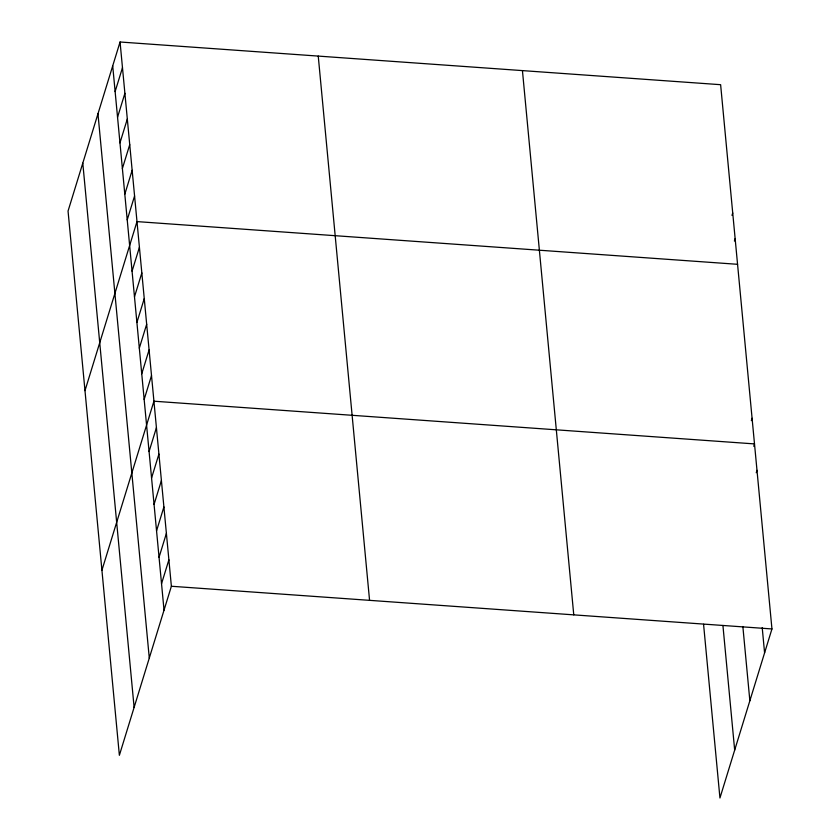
<?xml version="1.0" encoding="UTF-8"?>
<svg xmlns="http://www.w3.org/2000/svg" width="840" height="840" viewBox="0 0 840 840"><rect width="100%" height="100%" fill="white"/><g stroke="black" fill="none" stroke-linecap="round" stroke-linejoin="round"><path stroke-width="1.26" d="M120.057 42L68.05 211.05L119.374 755.307L171.381 586.257L120.057 42L720.625 84.693L771.95 628.95L719.943 798L703.563 624.278M115.122 91.57L122.483 67.662M117.548 117.233L124.898 93.314M119.963 142.884L127.323 118.976M122.377 168.546L129.738 144.627M124.803 194.197L132.153 170.289M127.218 219.859L134.578 195.951M84.987 390.653L136.994 221.603L737.562 264.306M132.059 271.173L139.419 247.265M134.484 296.835L141.834 272.916M136.899 322.487L144.26 298.578M139.314 348.149L146.674 324.24M141.74 373.81L149.1 349.892M144.154 399.462L151.515 375.554M101.924 570.255L153.93 401.205L754.499 443.909L753.764 446.292M149.069 451.553L156.429 427.644M151.567 477.992L158.917 454.083M154.056 504.431L161.416 480.512M156.544 530.859L163.905 506.951M159.043 557.298L166.394 533.389M161.532 583.737L168.893 559.818M731.986 215.376L732.722 212.982M734.401 241.038L735.137 238.644M751.338 420.641L752.073 418.247M756.252 472.731L756.987 470.337M171.381 586.257L771.95 628.95M762.216 627.69L764.589 652.869M742.854 626.493L749.857 700.76M722.925 625.485L734.675 750.11M522.438 70.602L573.762 614.859M318.244 56.091L369.569 600.348M112.707 65.919L164.031 610.166M97.965 113.809L149.289 658.067M82.793 163.149L134.117 707.406"/></g></svg>
